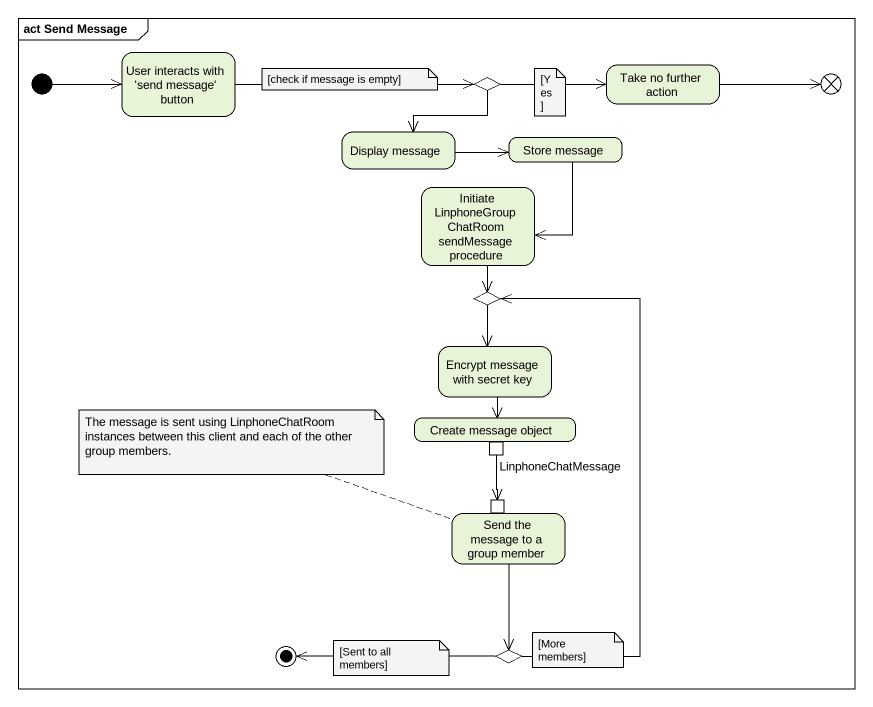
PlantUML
@startuml
mainframe act Send Message
hide empty description
state "User interacts with 'send message' button" as User_interacts_with_send
state "Take no further action" as Take_no_further_action
state choice1 <<choice>>
state flowfinal1 <<end>>
state "Display message" as Display_message
state "Store message" as Store_message
state "Initiate LinphoneGroupChatRoom sendMessage procedure" as Initiate
state choice2 <<choice>>
state "Encrypt message with secret key" as Encrypt_message_with_secret
state "Create message object" as Create_message_object {
  state LinphoneChatMessage <<outputPin>>
}
state "Send the message to a group member" as Send_the_message_to_a_group {
  state pin1 <<inputPin>>
}
state choice3 <<choice>>
[*] -right-> User_interacts_with_send
User_interacts_with_send -right-> choice1
Take_no_further_action -right-> flowfinal1
choice1 -right-> Take_no_further_action
choice1 --> Display_message
Display_message -right-> Store_message
Store_message --> Initiate
Initiate --> choice2
choice2 --> Encrypt_message_with_secret
Encrypt_message_with_secret --> Create_message_object
LinphoneChatMessage --> pin1
Send_the_message_to_a_group --> choice3
choice3 -up-> choice2
choice3 -left-> [*]
note as N1
  [check if message is empty]
end note
note as N2
  [Yes]
end note
note left of Send_the_message_to_a_group : The message is sent using LinphoneChatRoom instances between this client and each of the other group members.
note as N4
  [Sent to all members]
end note
note as N5
  [More members]
end note
@enduml
